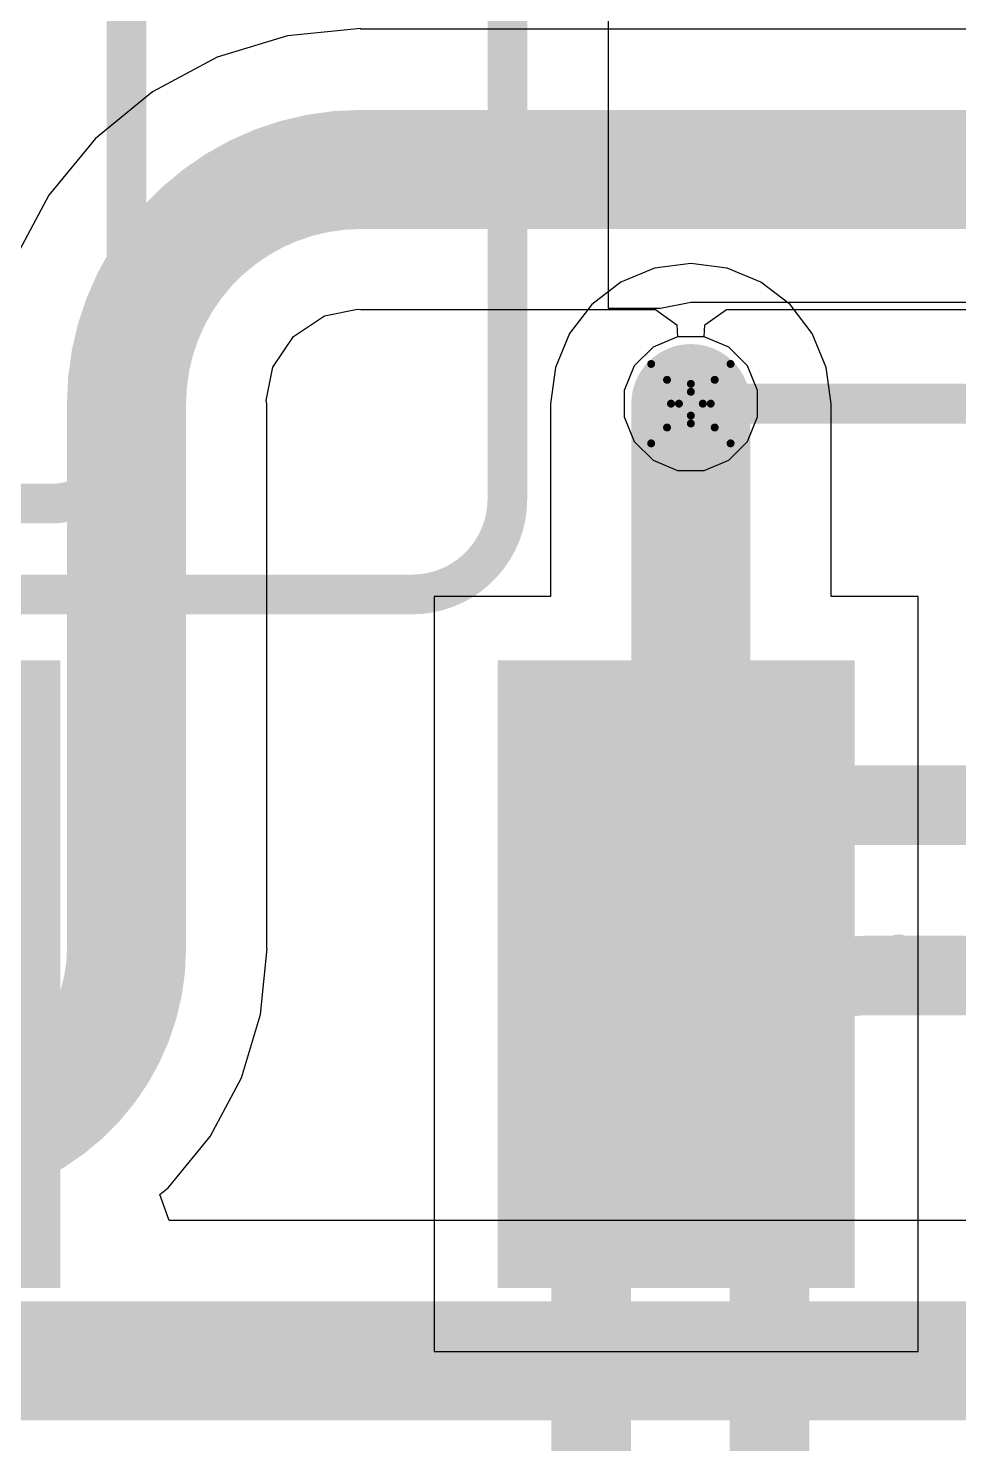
# Model space of a CAD drawing. Header units: inches. Extents: x -2 to 5376, y -4 to 5426.
# Drawn here: x 49.06 to 55.01, y 75.85 to 84.9 of the extents above; entities that cross this region are included whole.
import ezdxf

# ---------------------------------------------------------------- set-up
doc = ezdxf.new("R2010")
doc.units = ezdxf.units.IN
for name, color, linetype in [('Bottom Layer', 5, 'Continuous'), ('Drill Drawing', 1, 'Continuous'), ('Layer 1', 16, 'Continuous'), ('Layer 2', 76, 'Continuous'), ('Top Layer', 1, 'Continuous'), ('Top Overlay', 2, 'Continuous'), ('Top Paste', 8, 'Continuous'), ('Top Solder', 216, 'Continuous'), ('Via Holes', 16, 'Continuous')]:
    doc.layers.add(name, color=color, linetype=linetype)

# ---------------------------------------------------------------- blocks, each defined once
blk = doc.blocks.new('D2PAK_88')
at = {"layer": 'Top Layer'}
for points in [[(-3.58, -3.43), (-1.5, -3.43), (-1.5, -7.24), (-3.58, -7.24)], [(1.5, -3.43), (3.58, -3.43), (3.58, -7.24), (1.5, -7.24)]]:
    blk.add_hatch(color=1, dxfattribs=at).paths.add_polyline_path(points)
at = {"layer": 'Top Paste'}
for points in [[(-3.58, -3.43), (-1.5, -3.43), (-1.5, -7.24), (-3.58, -7.24)], [(1.5, -3.43), (3.58, -3.43), (3.58, -7.24), (1.5, -7.24)]]:
    blk.add_hatch(color=8, dxfattribs=at).paths.add_polyline_path(points)
at = {"layer": 'Top Solder'}
for points in [[(-3.6816, -3.3284), (-1.3984, -3.3284), (-1.3984, -7.3416), (-3.6816, -7.3416)], [(1.3984, -3.3284), (3.6816, -3.3284), (3.6816, -7.3416), (1.3984, -7.3416)]]:
    blk.add_hatch(color=216, dxfattribs=at).paths.add_polyline_path(points)
at = {"layer": 'Top Overlay'}
for points in [[(-3.8354, -5.334, 0.254, 0.254, 0), (-3.9624, -5.207, 0.254, 0.254, 0)], [(-3.9624, -5.207, 0.254, 0.254, 0), (-3.9624, -5.461, 0.254, 0.254, 0)], [(-3.8354, -5.334, 0.254, 0.254, 0), (-3.9624, -5.461, 0.254, 0.254, 0)]]:
    blk.add_lwpolyline(points, format="xyseb", dxfattribs=at)
for points in [[(-4.0259, -5.207, 0.127, 0.127, 1), (-3.8989, -5.207, 0.127, 0.127, 1)], [(-4.0259, -5.207, 0.127, 0.127, 1), (-3.8989, -5.207, 0.127, 0.127, 1)], [(-3.8989, -5.334, 0.127, 0.127, 1), (-3.7719, -5.334, 0.127, 0.127, 1)], [(-3.8989, -5.334, 0.127, 0.127, 1), (-3.7719, -5.334, 0.127, 0.127, 1)], [(-4.0259, -5.461, 0.127, 0.127, 1), (-3.8989, -5.461, 0.127, 0.127, 1)], [(-4.0259, -5.461, 0.127, 0.127, 1), (-3.8989, -5.461, 0.127, 0.127, 1)]]:
    blk.add_lwpolyline(points, format="xyseb", close=True, dxfattribs=at)

msp = doc.modelspace()

# ---------------------------------------------------------------- hatches: boundary and pattern name
at = {"layer": 'Bottom Layer'}
h = msp.add_hatch(color=5, dxfattribs=at)
edge = h.paths.add_edge_path()
edge.add_arc((53.2944, 82.5), 0.3, 0, 360)
at = {"layer": 'Layer 1'}
h = msp.add_hatch(color=16, dxfattribs=at)
edge = h.paths.add_edge_path()
edge.add_arc((53.2944, 82.5), 0.3, 0, 360)
at = {"layer": 'Layer 2'}
h = msp.add_hatch(color=76, dxfattribs=at)
edge = h.paths.add_edge_path()
edge.add_arc((53.2944, 82.5), 0.3, 0, 360)
at = {"layer": 'Top Layer'}
h = msp.add_hatch(color=1, dxfattribs=at)
edge = h.paths.add_edge_path()
edge.add_arc((53.2944, 82.5), 0.3, 0, 360)
at = {"layer": 'Via Holes'}
h = msp.add_hatch(color=7, dxfattribs=at)
edge = h.paths.add_edge_path()
edge.add_arc((53.2944, 82.5), 0.15, 0, 360)

# ---------------------------------------------------------------- linework, layer by layer
at = {"layer": 'Bottom Layer'}
for p, q in [((52.7682, 83.1088), (52.7682, 92.0318)), ((53.0999, 83.1088), (52.7682, 83.1088)), ((53.2944, 83.1475), (53.0999, 83.1088)), ((63.83, 83.1475), (53.2944, 83.1475))]:
    msp.add_line(p, q, dxfattribs=at)
for points in [[(49.685, 82.3412, 0.254, 0.254, 0), (49.685, 92.6792, 0.254, 0.254, 0)], [(52.1208, 81.8896, 0.254, 0.254, 0), (52.1208, 92.1807, 0.254, 0.254, 0)], [(53.2944, 82.5, 0.254, 0.254, 0), (63.83, 82.5, 0.254, 0.254, 0)], [(49.685, 82.3412, 0.254, 0.254, -0.414214), (49.2049, 81.861, 0.254, 0.254, 0)], [(52.1208, 81.8896, 0.254, 0.254, -0.414214), (51.5112, 81.28, 0.254, 0.254, 0)], [(36.7839, 81.861, 0.254, 0.254, 0), (49.2049, 81.861, 0.254, 0.254, 0)], [(38.2701, 81.28, 0.254, 0.254, 0), (51.5112, 81.28, 0.254, 0.254, 0)], [(52.6568, 79.2942, 0.508, 0.508, -0.414214), (53.2955, 79.933, 0.508, 0.508, 0)], [(53.2955, 79.933, 0.508, 0.508, 0), (64.7736, 79.933, 0.508, 0.508, 0)], [(52.6568, 67.2384, 0.508, 0.508, 0), (52.6568, 79.2942, 0.508, 0.508, 0)], [(53.7972, 78.2281, 0.508, 0.508, -0.414214), (54.4131, 78.844, 0.508, 0.508, 0)], [(54.4131, 78.844, 0.508, 0.508, 0), (65.6522, 78.844, 0.508, 0.508, 0)], [(53.7972, 66.1292, 0.508, 0.508, 0), (53.7972, 78.2281, 0.508, 0.508, 0)]]:
    msp.add_lwpolyline(points, format="xyseb", dxfattribs=at)
for points in [[(53.2309, 82.5, 0.127, 0.127, 1), (53.3579, 82.5, 0.127, 0.127, 1)], [(49.6215, 82.3412, 0.127, 0.127, 1), (49.7485, 82.3412, 0.127, 0.127, 1)], [(49.6215, 82.3412, 0.127, 0.127, 1), (49.7485, 82.3412, 0.127, 0.127, 1)], [(52.0573, 81.8896, 0.127, 0.127, 1), (52.1843, 81.8896, 0.127, 0.127, 1)], [(52.0573, 81.8896, 0.127, 0.127, 1), (52.1843, 81.8896, 0.127, 0.127, 1)], [(49.1414, 81.861, 0.127, 0.127, 1), (49.2684, 81.861, 0.127, 0.127, 1)], [(49.1414, 81.861, 0.127, 0.127, 1), (49.2684, 81.861, 0.127, 0.127, 1)], [(51.4477, 81.28, 0.127, 0.127, 1), (51.5747, 81.28, 0.127, 0.127, 1)], [(51.4477, 81.28, 0.127, 0.127, 1), (51.5747, 81.28, 0.127, 0.127, 1)], [(53.1685, 79.933, 0.254, 0.254, 1), (53.4225, 79.933, 0.254, 0.254, 1)], [(53.1685, 79.933, 0.254, 0.254, 1), (53.4225, 79.933, 0.254, 0.254, 1)], [(52.5298, 79.2942, 0.254, 0.254, 1), (52.7838, 79.2942, 0.254, 0.254, 1)], [(52.5298, 79.2942, 0.254, 0.254, 1), (52.7838, 79.2942, 0.254, 0.254, 1)], [(54.2861, 78.844, 0.254, 0.254, 1), (54.5401, 78.844, 0.254, 0.254, 1)], [(54.2861, 78.844, 0.254, 0.254, 1), (54.5401, 78.844, 0.254, 0.254, 1)], [(53.6702, 78.2281, 0.254, 0.254, 1), (53.9242, 78.2281, 0.254, 0.254, 1)], [(53.6702, 78.2281, 0.254, 0.254, 1), (53.9242, 78.2281, 0.254, 0.254, 1)]]:
    msp.add_lwpolyline(points, format="xyseb", close=True, dxfattribs=at)
at = {"layer": 'Drill Drawing'}
for points in [[(53.0404, 82.754, 0.0508, 0.0508, 0), (53.2944, 82.627, 0.0508, 0.0508, 0)], [(53.0404, 82.754, 0.0508, 0.0508, 0), (53.1674, 82.5, 0.0508, 0.0508, 0)], [(53.2944, 82.627, 0.0508, 0.0508, 0), (53.5484, 82.754, 0.0508, 0.0508, 0)], [(53.4214, 82.5, 0.0508, 0.0508, 0), (53.5484, 82.754, 0.0508, 0.0508, 0)], [(53.142, 82.6524, 0.0508, 0.0508, 0), (53.2944, 82.5762, 0.0508, 0.0508, 0)], [(53.142, 82.6524, 0.0508, 0.0508, 0), (53.2182, 82.5, 0.0508, 0.0508, 0)], [(53.2944, 82.5762, 0.0508, 0.0508, 0), (53.4468, 82.6524, 0.0508, 0.0508, 0)], [(53.3706, 82.5, 0.0508, 0.0508, 0), (53.4468, 82.6524, 0.0508, 0.0508, 0)], [(53.0404, 82.246, 0.0508, 0.0508, 0), (53.1674, 82.5, 0.0508, 0.0508, 0)], [(53.142, 82.3476, 0.0508, 0.0508, 0), (53.2182, 82.5, 0.0508, 0.0508, 0)], [(53.142, 82.3476, 0.0508, 0.0508, 0), (53.2944, 82.4238, 0.0508, 0.0508, 0)], [(53.2944, 82.4238, 0.0508, 0.0508, 0), (53.4468, 82.3476, 0.0508, 0.0508, 0)], [(53.3706, 82.5, 0.0508, 0.0508, 0), (53.4468, 82.3476, 0.0508, 0.0508, 0)], [(53.4214, 82.5, 0.0508, 0.0508, 0), (53.5484, 82.246, 0.0508, 0.0508, 0)], [(53.0404, 82.246, 0.0508, 0.0508, 0), (53.2944, 82.373, 0.0508, 0.0508, 0)], [(53.2944, 82.373, 0.0508, 0.0508, 0), (53.5484, 82.246, 0.0508, 0.0508, 0)]]:
    msp.add_lwpolyline(points, format="xyseb", dxfattribs=at)
for points in [[(53.0277, 82.754, 0.0254, 0.0254, 1), (53.0531, 82.754, 0.0254, 0.0254, 1)], [(53.0277, 82.754, 0.0254, 0.0254, 1), (53.0531, 82.754, 0.0254, 0.0254, 1)], [(53.5357, 82.754, 0.0254, 0.0254, 1), (53.5611, 82.754, 0.0254, 0.0254, 1)], [(53.5357, 82.754, 0.0254, 0.0254, 1), (53.5611, 82.754, 0.0254, 0.0254, 1)], [(53.1293, 82.6524, 0.0254, 0.0254, 1), (53.1547, 82.6524, 0.0254, 0.0254, 1)], [(53.1293, 82.6524, 0.0254, 0.0254, 1), (53.1547, 82.6524, 0.0254, 0.0254, 1)], [(53.2817, 82.627, 0.0254, 0.0254, 1), (53.3071, 82.627, 0.0254, 0.0254, 1)], [(53.2817, 82.627, 0.0254, 0.0254, 1), (53.3071, 82.627, 0.0254, 0.0254, 1)], [(53.4341, 82.6524, 0.0254, 0.0254, 1), (53.4595, 82.6524, 0.0254, 0.0254, 1)], [(53.4341, 82.6524, 0.0254, 0.0254, 1), (53.4595, 82.6524, 0.0254, 0.0254, 1)], [(53.2817, 82.5762, 0.0254, 0.0254, 1), (53.3071, 82.5762, 0.0254, 0.0254, 1)], [(53.2817, 82.5762, 0.0254, 0.0254, 1), (53.3071, 82.5762, 0.0254, 0.0254, 1)], [(53.1547, 82.5, 0.0254, 0.0254, 1), (53.1801, 82.5, 0.0254, 0.0254, 1)], [(53.1547, 82.5, 0.0254, 0.0254, 1), (53.1801, 82.5, 0.0254, 0.0254, 1)], [(53.2055, 82.5, 0.0254, 0.0254, 1), (53.2309, 82.5, 0.0254, 0.0254, 1)], [(53.2055, 82.5, 0.0254, 0.0254, 1), (53.2309, 82.5, 0.0254, 0.0254, 1)], [(53.2817, 82.4238, 0.0254, 0.0254, 1), (53.3071, 82.4238, 0.0254, 0.0254, 1)], [(53.2817, 82.4238, 0.0254, 0.0254, 1), (53.3071, 82.4238, 0.0254, 0.0254, 1)], [(53.3579, 82.5, 0.0254, 0.0254, 1), (53.3833, 82.5, 0.0254, 0.0254, 1)], [(53.3579, 82.5, 0.0254, 0.0254, 1), (53.3833, 82.5, 0.0254, 0.0254, 1)], [(53.4087, 82.5, 0.0254, 0.0254, 1), (53.4341, 82.5, 0.0254, 0.0254, 1)], [(53.4087, 82.5, 0.0254, 0.0254, 1), (53.4341, 82.5, 0.0254, 0.0254, 1)], [(53.1293, 82.3476, 0.0254, 0.0254, 1), (53.1547, 82.3476, 0.0254, 0.0254, 1)], [(53.1293, 82.3476, 0.0254, 0.0254, 1), (53.1547, 82.3476, 0.0254, 0.0254, 1)], [(53.2817, 82.373, 0.0254, 0.0254, 1), (53.3071, 82.373, 0.0254, 0.0254, 1)], [(53.2817, 82.373, 0.0254, 0.0254, 1), (53.3071, 82.373, 0.0254, 0.0254, 1)], [(53.4341, 82.3476, 0.0254, 0.0254, 1), (53.4595, 82.3476, 0.0254, 0.0254, 1)], [(53.4341, 82.3476, 0.0254, 0.0254, 1), (53.4595, 82.3476, 0.0254, 0.0254, 1)], [(53.0277, 82.246, 0.0254, 0.0254, 1), (53.0531, 82.246, 0.0254, 0.0254, 1)], [(53.0277, 82.246, 0.0254, 0.0254, 1), (53.0531, 82.246, 0.0254, 0.0254, 1)], [(53.5357, 82.246, 0.0254, 0.0254, 1), (53.5611, 82.246, 0.0254, 0.0254, 1)], [(53.5357, 82.246, 0.0254, 0.0254, 1), (53.5611, 82.246, 0.0254, 0.0254, 1)]]:
    msp.add_lwpolyline(points, format="xyseb", close=True, dxfattribs=at)
at = {"layer": 'Layer 1'}
for p, q in [((53.2094, 82.927), (53.0525, 82.862)), ((53.3793, 82.927), (53.2094, 82.927)), ((53.5362, 82.862), (53.3793, 82.927)), ((53.0525, 82.862), (52.9324, 82.7419)), ((53.6563, 82.7419), (53.5362, 82.862)), ((52.9324, 82.7419), (52.8674, 82.585)), ((53.7214, 82.585), (53.6563, 82.7419)), ((52.8674, 82.585), (52.8674, 82.4151)), ((53.7214, 82.4151), (53.7214, 82.585)), ((52.8674, 82.4151), (52.9324, 82.2582)), ((53.6563, 82.2582), (53.7214, 82.4151)), ((52.9324, 82.2582), (53.0525, 82.138)), ((53.5362, 82.138), (53.6563, 82.2582)), ((53.0525, 82.138), (53.2094, 82.073)), ((53.3793, 82.073), (53.5362, 82.138)), ((53.2094, 82.073), (53.3793, 82.073))]:
    msp.add_line(p, q, dxfattribs=at)
at = {"layer": 'Layer 2'}
for p, q in [((51.1827, 84.8983), (50.7148, 84.8522)), ((51.1827, 84.8944), (51.1827, 84.8983)), ((59.7102, 84.8944), (51.1827, 84.8944)), ((50.7148, 84.8522), (50.2649, 84.7157)), ((50.2649, 84.7157), (49.8503, 84.4941)), ((49.8503, 84.4941), (49.4869, 84.1958)), ((49.4869, 84.1958), (49.1887, 83.8324)), ((49.1887, 83.8324), (48.967, 83.4178)), ((50.9502, 83.0614), (51.1626, 83.1037)), ((51.1626, 83.1037), (51.1827, 83.1011)), ((51.1827, 83.1011), (53.0673, 83.1011)), ((53.0673, 83.1011), (53.2053, 83.005)), ((53.3834, 83.005), (53.5214, 83.1011)), ((53.5214, 83.1011), (59.7102, 83.1011)), ((50.753, 82.9297), (50.9502, 83.0614)), ((53.2053, 83.005), (53.2053, 83.005)), ((53.2053, 83.005), (53.2053, 83.005)), ((53.2053, 83.005), (53.2094, 82.927)), ((53.3793, 82.927), (53.3834, 83.005)), ((53.3834, 83.005), (53.3834, 83.005)), ((53.3834, 83.005), (53.3834, 83.005)), ((50.6213, 82.7326), (50.753, 82.9297)), ((53.2094, 82.927), (53.0525, 82.862)), ((53.5362, 82.862), (53.3793, 82.927)), ((53.0525, 82.862), (52.9324, 82.7419)), ((53.6563, 82.7419), (53.5362, 82.862)), ((50.579, 82.5201), (50.6213, 82.7326)), ((52.9324, 82.7419), (52.8674, 82.585)), ((53.7214, 82.585), (53.6563, 82.7419)), ((52.8674, 82.585), (52.8674, 82.4151)), ((53.7214, 82.4151), (53.7214, 82.585)), ((50.5817, 82.5), (50.579, 82.5201)), ((50.5817, 79.0163), (50.5817, 82.5)), ((52.8674, 82.4151), (52.9324, 82.2582)), ((53.6563, 82.2582), (53.7214, 82.4151)), ((52.9324, 82.2582), (53.0525, 82.138)), ((53.5362, 82.138), (53.6563, 82.2582)), ((53.0525, 82.138), (53.2094, 82.073)), ((53.3793, 82.073), (53.5362, 82.138)), ((53.2094, 82.073), (53.3793, 82.073)), ((50.5429, 78.5943), (50.5844, 79.0163)), ((50.5844, 79.0163), (50.5817, 79.0163)), ((50.4198, 78.1884), (50.5429, 78.5943)), ((50.2198, 77.8144), (50.4198, 78.1884)), ((49.9508, 77.4865), (50.2198, 77.8144)), ((49.8989, 77.4439), (49.9508, 77.4865)), ((49.9588, 77.2765), (49.8989, 77.4439)), ((67.5796, 77.2765), (49.9588, 77.2765))]:
    msp.add_line(p, q, dxfattribs=at)
for points in [[(49.685, 82.5, 0.762, 0.762, -0.414214), (51.1827, 83.9977, 0.762, 0.762, 0)], [(51.1827, 83.9977, 0.762, 0.762, 0), (59.7102, 83.9977, 0.762, 0.762, 0)], [(49.685, 79.0163, 0.762, 0.762, 0), (49.685, 82.5, 0.762, 0.762, 0)], [(49.685, 79.0163, 0.762, 0.762, -0.414214), (48.4209, 77.7522, 0.762, 0.762, 0)], [(25.1619, 76.3798, 0.762, 0.762, 0), (67.5796, 76.3798, 0.762, 0.762, 0)]]:
    msp.add_lwpolyline(points, format="xyseb", dxfattribs=at)
for points in [[(50.9922, 83.9977, 0.381, 0.381, 1), (51.3732, 83.9977, 0.381, 0.381, 1)], [(50.9922, 83.9977, 0.381, 0.381, 1), (51.3732, 83.9977, 0.381, 0.381, 1)], [(49.4945, 82.5, 0.381, 0.381, 1), (49.8755, 82.5, 0.381, 0.381, 1)], [(49.4945, 82.5, 0.381, 0.381, 1), (49.8755, 82.5, 0.381, 0.381, 1)], [(49.4945, 79.0163, 0.381, 0.381, 1), (49.8755, 79.0163, 0.381, 0.381, 1)], [(49.4945, 79.0163, 0.381, 0.381, 1), (49.8755, 79.0163, 0.381, 0.381, 1)]]:
    msp.add_lwpolyline(points, format="xyseb", close=True, dxfattribs=at)
at = {"layer": 'Top Layer'}
for p, q in [((53.0623, 83.3661), (52.846, 83.2766)), ((53.2944, 83.3967), (53.0623, 83.3661)), ((53.5264, 83.3661), (53.2944, 83.3967)), ((53.7427, 83.2766), (53.5264, 83.3661)), ((52.846, 83.2766), (52.6603, 83.1341)), ((53.9284, 83.1341), (53.7427, 83.2766)), ((52.6603, 83.1341), (52.5178, 82.9484)), ((54.0709, 82.9484), (53.9284, 83.1341)), ((52.5178, 82.9484), (52.4282, 82.7321)), ((54.1605, 82.7321), (54.0709, 82.9484)), ((52.4282, 82.7321), (52.3977, 82.5)), ((54.191, 82.5), (54.1605, 82.7321)), ((52.3977, 82.5), (52.3977, 81.2661)), ((54.191, 81.2661), (54.191, 82.5)), ((52.3977, 81.2661), (51.6516, 81.2661)), ((51.6516, 81.2661), (51.6516, 76.4401)), ((54.7476, 81.2661), (54.191, 81.2661)), ((54.7476, 76.4401), (54.7476, 81.2661)), ((51.6516, 76.4401), (54.7476, 76.4401))]:
    msp.add_line(p, q, dxfattribs=at)
msp.add_lwpolyline([(53.2944, 78.8531, 0.762, 0.762, 0), (53.2944, 82.5, 0.762, 0.762, 0)], format="xyseb", dxfattribs=at)
for points in [[(53.1039, 82.5, 0.381, 0.381, 1), (53.4849, 82.5, 0.381, 0.381, 1)], [(53.1039, 78.8531, 0.381, 0.381, 1), (53.4849, 78.8531, 0.381, 0.381, 1)]]:
    msp.add_lwpolyline(points, format="xyseb", close=True, dxfattribs=at)

# ---------------------------------------------------------------- block references
at = {"rotation": 180}
msp.add_blockref('D2PAK_88', (50.6596, 73.5181), dxfattribs=at)

doc.saveas('drawing.dxf')
